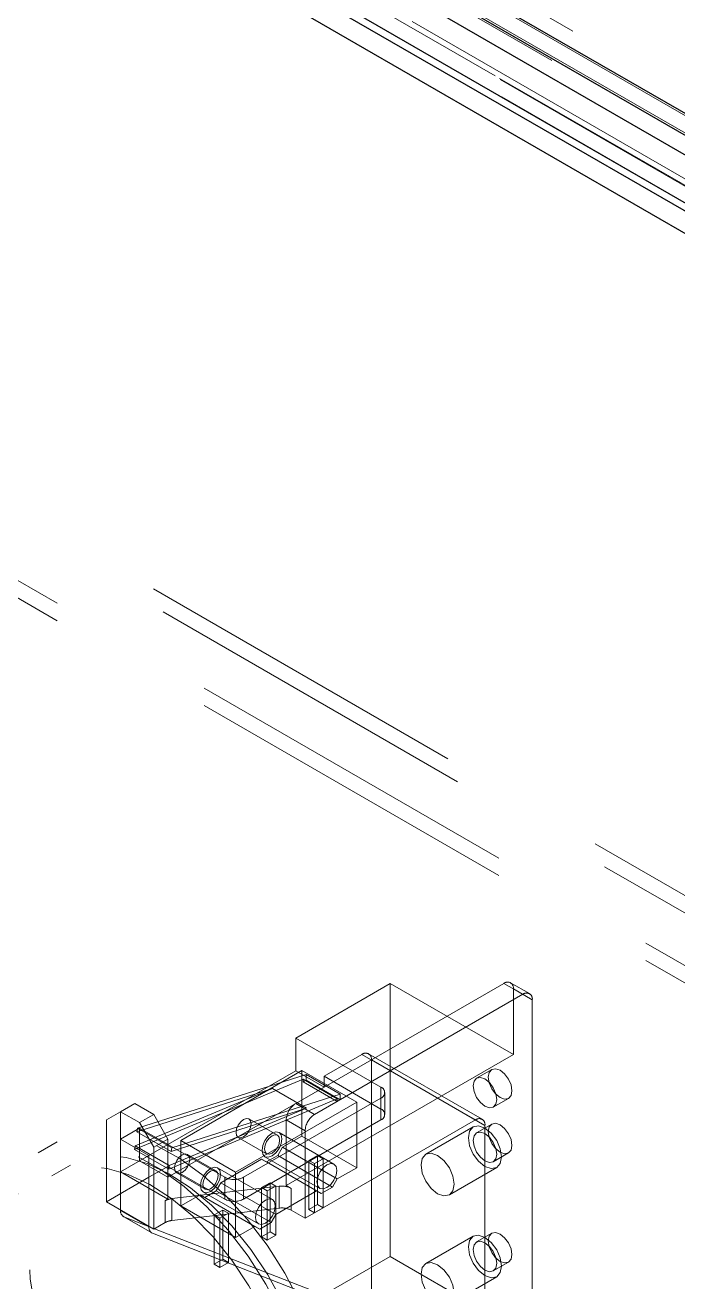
# Model space of a CAD drawing. Header units: millimetres. Extents: x 108 to 5832, y 144 to 4056.
# Drawn here: x 4551.8 to 4600.6, y 3191.5 to 3285.4 of the extents above; entities that cross this region are included whole.
import ezdxf

# ---------------------------------------------------------------- set-up
doc = ezdxf.new("R2010")
doc.units = ezdxf.units.MM
doc.header["$LTSCALE"] = 20
doc.linetypes.add('HIDDEN', pattern=[1.905, 1.27, -0.635])

msp = doc.modelspace()

# ---------------------------------------------------------------- linework, layer by layer
at = {"color": 7, "linetype": 'Continuous', "lineweight": 25}
for p, q in [((4053.467, 3594.996), (5217.365, 2923.092)), ((4053.467, 3593.363), (5217.365, 2921.459)), ((4300.955, 3444.82), (5212.995, 2918.31)), ((4665.221, 3232.856), (4492.687, 3332.458))]:
    msp.add_line(p, q, dxfattribs=at)
at = {"color": 1, "linetype": 'HIDDEN', "lineweight": 18}
for p, q in [((4054.957, 3593.972), (5218.421, 2922.319)), ((4054.957, 3592.666), (5218.421, 2921.013)), ((5218.138, 2920.849), (4054.957, 3592.339)), ((5219.694, 2923.053), (4065.281, 3589.481)), ((5219.694, 2921.747), (4065.281, 3588.175)), ((4059.341, 3586.216), (5213.754, 2919.788)), ((4059.383, 3586.124), (5213.795, 2919.696)), ((5213.895, 2919.706), (4059.483, 3586.134)), ((4059.483, 3584.828), (5213.895, 2918.399)), ((4363.463, 3357.563), (5280.156, 2828.368)), ((4364.17, 3355.849), (5280.156, 2827.061)), ((5280.156, 2823.142), (4364.17, 3351.929)), ((5280.156, 2821.835), (4363.463, 3351.031)), ((4668.756, 3234.897), (4496.222, 3334.499)), ((4587.616, 3213.792), (4572.06, 3204.811)), ((4579.131, 3213.791), (4572.06, 3209.709)), ((4579.131, 3213.791), (4588.323, 3208.484)), ((4579.131, 3213.791), (4579.131, 3193.377)), ((4589.03, 3212.975), (4587.616, 3213.792)), ((4589.53, 3213.025), (4588.116, 3213.841)), ((4573.474, 3203.995), (4589.03, 3212.975)), ((4588.323, 3213.383), (4589.737, 3212.567)), ((4588.323, 3208.484), (4588.323, 3213.383)), ((4589.737, 3212.567), (4589.737, 3188.071)), ((4578.424, 3206.035), (4572.06, 3209.709)), ((4572.06, 3207.259), (4572.06, 3209.709)), ((4588.323, 3208.484), (4571.352, 3198.687)), ((4577.009, 3208.484), (4574.181, 3206.851)), ((4577.009, 3208.484), (4585.495, 3203.585)), ((4585.995, 3203.635), (4577.509, 3208.533)), ((4577.716, 3190.112), (4577.716, 3208.076)), ((4586.202, 3203.177), (4577.716, 3208.076)), ((4572.06, 3207.259), (4560.392, 3200.524)), ((4563.468, 3202.055), (4572.519, 3207.28)), ((4574.181, 3206.034), (4572.06, 3207.259)), ((4572.519, 3207.28), (4576.62, 3204.912)), ((4572.519, 3207.28), (4572.519, 3202.381)), ((4586.708, 3207.362), (4585.577, 3206.709)), ((4572.625, 3206.638), (4560.03, 3201.379)), ((4560.251, 3202.974), (4572.837, 3206.974)), ((4572.625, 3206.443), (4572.625, 3206.638)), ((4572.625, 3206.638), (4575.171, 3205.168)), ((4572.837, 3206.565), (4572.625, 3206.443)), ((4572.625, 3206.443), (4575.171, 3204.974)), ((4572.837, 3206.974), (4575.383, 3205.504)), ((4572.837, 3206.974), (4572.837, 3206.565)), ((4572.837, 3206.565), (4575.383, 3205.096)), ((4574.181, 3206.034), (4574.181, 3206.851)), ((4578.424, 3204.402), (4574.181, 3206.851)), ((4560.059, 3201.638), (4570.32, 3205.923)), ((4570.32, 3205.923), (4560.204, 3202.708)), ((4574.181, 3206.034), (4562.514, 3199.299)), ((4575.171, 3205.168), (4562.575, 3199.909)), ((4562.796, 3201.504), (4575.383, 3205.504)), ((4568.17, 3199.3), (4578.423, 3205.219)), ((4572.866, 3204.453), (4570.32, 3205.923)), ((4575.171, 3204.974), (4575.171, 3205.168)), ((4575.383, 3205.504), (4575.383, 3205.096)), ((4578.423, 3205.219), (4578.423, 3203.585)), ((4578.424, 3204.402), (4578.424, 3206.035)), ((4578.716, 3203.994), (4578.716, 3205.627)), ((4586.827, 3204.543), (4587.958, 3205.197)), ((4560.039, 3204.811), (4558.978, 3204.199)), ((4558.978, 3204.199), (4560.039, 3204.811)), ((4561.453, 3203.995), (4560.039, 3204.811)), ((4562.604, 3200.169), (4572.866, 3204.453)), ((4572.866, 3204.453), (4562.75, 3201.238)), ((4567.569, 3199.687), (4576.62, 3204.912)), ((4572.06, 3204.811), (4573.474, 3203.995)), ((4575.383, 3205.096), (4575.171, 3204.974)), ((4576.62, 3204.912), (4576.62, 3200.013)), ((4558.978, 3204.199), (4557.917, 3203.586)), ((4557.917, 3203.586), (4558.978, 3204.199)), ((4557.917, 3203.586), (4557.917, 3197.462)), ((4558.978, 3204.199), (4560.392, 3203.382)), ((4558.978, 3204.199), (4558.978, 3199.708)), ((4560.392, 3203.382), (4561.453, 3203.995)), ((4561.453, 3201.545), (4560.392, 3203.382)), ((4561.453, 3203.995), (4562.514, 3202.158)), ((4568.17, 3197.666), (4578.423, 3203.585)), ((4570.692, 3202.441), (4568.57, 3203.665)), ((4572.767, 3202.77), (4571.352, 3203.586)), ((4571.352, 3198.687), (4571.352, 3203.586)), ((4585.495, 3203.585), (4572.767, 3196.238)), ((4586.708, 3203.279), (4585.577, 3202.626)), ((4560.392, 3202.973), (4558.978, 3202.157)), ((4560.204, 3202.708), (4560.251, 3202.974)), ((4560.204, 3202.708), (4562.75, 3201.238)), ((4560.251, 3202.974), (4562.796, 3201.504)), ((4560.392, 3202.973), (4566.756, 3199.3)), ((4560.392, 3200.524), (4560.392, 3202.973)), ((4574.918, 3200.29), (4570.817, 3202.657)), ((4572.519, 3202.381), (4571.07, 3201.544)), ((4572.519, 3202.381), (4576.62, 3200.013)), ((4572.767, 3196.238), (4572.767, 3202.77)), ((4585.327, 3203.059), (4581.791, 3201.018)), ((4586.202, 3186.03), (4586.202, 3203.177)), ((4554.246, 3201.946), (4552.832, 3201.129)), ((4561.099, 3200.932), (4558.978, 3202.157)), ((4560.03, 3201.379), (4560.059, 3201.638)), ((4560.059, 3201.638), (4562.604, 3200.169)), ((4562.514, 3202.158), (4561.453, 3201.545)), ((4561.453, 3201.545), (4561.453, 3195.421)), ((4562.514, 3202.158), (4562.514, 3197.667)), ((4562.75, 3201.238), (4562.796, 3201.504)), ((4563.468, 3202.055), (4567.569, 3199.687)), ((4563.468, 3197.156), (4563.468, 3202.055)), ((4567.77, 3202.28), (4569.892, 3201.055)), ((4571.07, 3201.544), (4570.716, 3200.931)), ((4575.171, 3199.176), (4571.07, 3201.544)), ((4558.978, 3199.708), (4561.099, 3200.932)), ((4560.03, 3201.379), (4562.575, 3199.909)), ((4560.392, 3200.524), (4562.514, 3199.299)), ((4561.099, 3200.932), (4561.099, 3199.299)), ((4566.096, 3199.788), (4563.974, 3201.012)), ((4569.514, 3200.646), (4566.473, 3198.89)), ((4573.615, 3198.278), (4569.514, 3200.646)), ((4569.868, 3200.442), (4569.514, 3200.646)), ((4569.767, 3200.839), (4573.868, 3198.471)), ((4570.716, 3200.931), (4569.868, 3200.442)), ((4574.817, 3198.564), (4570.716, 3200.931)), ((4573.049, 3200.564), (4573.686, 3200.931)), ((4573.049, 3196.89), (4573.049, 3200.564)), ((4573.049, 3200.564), (4573.474, 3200.319)), ((4573.474, 3200.319), (4574.11, 3200.687)), ((4573.686, 3200.931), (4573.686, 3197.257)), ((4573.686, 3200.931), (4574.11, 3200.687)), ((4574.11, 3200.687), (4574.11, 3197.012)), ((4586.827, 3200.461), (4587.958, 3201.114)), ((4555.246, 3200.214), (4553.832, 3199.397)), ((4562.514, 3197.667), (4558.978, 3199.708)), ((4558.978, 3199.708), (4558.978, 3196.822)), ((4562.514, 3200.116), (4561.099, 3199.299)), ((4562.514, 3200.116), (4566.756, 3197.666)), ((4562.575, 3199.909), (4562.604, 3200.169)), ((4563.174, 3199.626), (4565.296, 3198.402)), ((4570.322, 3197.636), (4566.221, 3200.004)), ((4567.569, 3194.788), (4567.569, 3199.687)), ((4573.969, 3198.074), (4569.868, 3200.442)), ((4573.474, 3196.645), (4573.474, 3200.319)), ((4576.62, 3200.013), (4575.171, 3199.176)), ((4583.541, 3197.987), (4587.077, 3200.028)), ((4561.099, 3199.299), (4557.917, 3197.462)), ((4561.099, 3195.597), (4561.099, 3199.299)), ((4562.811, 3197.701), (4570.828, 3198.627)), ((4566.473, 3198.89), (4566.12, 3198.278)), ((4570.575, 3196.523), (4566.473, 3198.89)), ((4566.756, 3199.3), (4566.756, 3197.666)), ((4568.17, 3197.666), (4568.17, 3199.3)), ((4569.514, 3198.523), (4570.15, 3198.89)), ((4569.938, 3198.278), (4570.575, 3198.645)), ((4570.15, 3198.89), (4570.15, 3195.216)), ((4570.15, 3198.89), (4570.575, 3198.645)), ((4570.575, 3198.645), (4570.575, 3194.971)), ((4570.828, 3196.993), (4570.828, 3198.627)), ((4571.352, 3198.687), (4571.731, 3198.469)), ((4575.171, 3199.176), (4574.817, 3198.564)), ((4562.3, 3197.543), (4562.514, 3197.667)), ((4562.811, 3197.701), (4562.811, 3196.068)), ((4564.918, 3197.992), (4563.468, 3197.156)), ((4569.019, 3195.625), (4564.918, 3197.992)), ((4565.271, 3197.788), (4564.918, 3197.992)), ((4565.171, 3198.185), (4569.272, 3195.818)), ((4566.12, 3198.278), (4565.271, 3197.788)), ((4569.373, 3195.421), (4565.271, 3197.788)), ((4570.221, 3195.91), (4566.12, 3198.278)), ((4569.514, 3194.849), (4569.514, 3198.523)), ((4569.514, 3198.523), (4569.938, 3198.278)), ((4569.938, 3194.604), (4569.938, 3198.278)), ((4573.615, 3198.278), (4570.575, 3196.523)), ((4571.731, 3198.469), (4571.731, 3196.836)), ((4573.969, 3198.074), (4573.615, 3198.278)), ((4574.817, 3198.564), (4573.969, 3198.074)), ((4557.917, 3197.462), (4561.453, 3195.421)), ((4558.978, 3196.822), (4561.099, 3195.597)), ((4562.3, 3195.91), (4562.3, 3197.543)), ((4570.828, 3196.993), (4562.811, 3196.068)), ((4563.468, 3197.156), (4567.569, 3194.788)), ((4565.978, 3196.482), (4566.615, 3196.849)), ((4566.615, 3196.849), (4566.615, 3193.175)), ((4566.615, 3196.849), (4567.039, 3196.604)), ((4572.767, 3196.238), (4571.731, 3196.836)), ((4573.686, 3197.257), (4573.049, 3196.89)), ((4573.049, 3196.89), (4573.474, 3196.645)), ((4574.11, 3197.012), (4573.474, 3196.645)), ((4573.686, 3197.257), (4574.11, 3197.012)), ((4559.185, 3196.364), (4561.307, 3195.139)), ((4561.352, 3195.118), (4559.231, 3196.342)), ((4573.949, 3190.577), (4559.231, 3196.342)), ((4562.3, 3195.91), (4561.453, 3195.421)), ((4565.978, 3192.808), (4565.978, 3196.482)), ((4565.978, 3196.482), (4566.403, 3196.237)), ((4566.403, 3196.237), (4567.039, 3196.604)), ((4566.403, 3192.563), (4566.403, 3196.237)), ((4567.039, 3196.604), (4567.039, 3192.93)), ((4570.221, 3195.91), (4569.373, 3195.421)), ((4570.575, 3196.523), (4570.221, 3195.91)), ((4576.071, 3189.353), (4561.352, 3195.118)), ((4569.019, 3195.625), (4567.569, 3194.788)), ((4569.373, 3195.421), (4569.019, 3195.625)), ((4570.15, 3195.216), (4569.514, 3194.849)), ((4569.514, 3194.849), (4569.938, 3194.604)), ((4570.575, 3194.971), (4569.938, 3194.604)), ((4570.15, 3195.216), (4570.575, 3194.971)), ((4585.327, 3194.893), (4581.791, 3192.852)), ((4586.708, 3195.114), (4585.577, 3194.461)), ((4566.615, 3193.175), (4565.978, 3192.808)), ((4566.615, 3193.175), (4567.039, 3192.93)), ((4579.131, 3193.377), (4574.404, 3190.649)), ((4579.131, 3193.377), (4589.03, 3187.662)), ((4586.827, 3192.295), (4587.958, 3192.948)), ((4565.978, 3192.808), (4566.403, 3192.563)), ((4567.039, 3192.93), (4566.403, 3192.563)), ((4583.541, 3189.821), (4587.077, 3191.862))]:
    msp.add_line(p, q, dxfattribs=at)
at = {"color": 8, "linetype": 'Continuous', "lineweight": 25}
for p, q in [((4300.948, 3449.026), (5217.007, 2920.196)), ((4300.955, 3445.429), (5212.623, 2919.134))]:
    msp.add_line(p, q, dxfattribs=at)
at = {"color": 1, "linetype": 'HIDDEN', "lineweight": 18, "flags": 128}
for points in [[(4588.217, 3205.769), (4588.15, 3206.198), (4587.958, 3206.64), (4587.671, 3207.027), (4587.333, 3207.3), (4586.995, 3207.417), (4586.708, 3207.362), (4586.516, 3207.141), (4586.449, 3206.789), (4586.516, 3206.36), (4586.708, 3205.918), (4586.995, 3205.531), (4587.333, 3205.258), (4587.671, 3205.141), (4587.958, 3205.197), (4588.15, 3205.417), (4588.217, 3205.769)], [(4587.086, 3205.116), (4587.018, 3205.545), (4586.827, 3205.987), (4586.54, 3206.374), (4586.202, 3206.647), (4585.863, 3206.764), (4585.577, 3206.709), (4585.385, 3206.488), (4585.318, 3206.136), (4585.385, 3205.707), (4585.577, 3205.265), (4585.863, 3204.878), (4586.202, 3204.605), (4586.54, 3204.488), (4586.827, 3204.543), (4587.018, 3204.764), (4587.086, 3205.116)], [(4567.605, 3202.646), (4567.648, 3202.921), (4567.77, 3203.204), (4567.954, 3203.451), (4568.17, 3203.626), (4568.387, 3203.701), (4568.57, 3203.665), (4568.693, 3203.524), (4568.736, 3203.299), (4568.693, 3203.024), (4568.57, 3202.742), (4568.387, 3202.494), (4568.17, 3202.319), (4567.954, 3202.244), (4567.77, 3202.28), (4567.648, 3202.421), (4567.605, 3202.646)], [(4588.217, 3201.686), (4588.15, 3202.116), (4587.958, 3202.557), (4587.671, 3202.944), (4587.333, 3203.217), (4586.995, 3203.335), (4586.708, 3203.279), (4586.516, 3203.058), (4586.449, 3202.707), (4586.516, 3202.277), (4586.708, 3201.835), (4586.995, 3201.449), (4587.333, 3201.176), (4587.671, 3201.058), (4587.958, 3201.114), (4588.15, 3201.334), (4588.217, 3201.686)], [(4574.748, 3181.048), (4574.525, 3183.187), (4574.051, 3185.412), (4573.336, 3187.675), (4572.395, 3189.929), (4571.249, 3192.125), (4569.921, 3194.217), (4568.44, 3196.16), (4566.838, 3197.912), (4565.149, 3199.436), (4563.408, 3200.7), (4561.654, 3201.677), (4559.922, 3202.345), (4558.251, 3202.692), (4556.676, 3202.708), (4555.23, 3202.395), (4553.944, 3201.758), (4552.845, 3200.812), (4551.958, 3199.576), (4551.301, 3198.076), (4550.887, 3196.346), (4550.726, 3194.42), (4550.822, 3192.342), (4551.171, 3190.154), (4551.768, 3187.904), (4552.598, 3185.639), (4553.644, 3183.408), (4554.885, 3181.259), (4556.292, 3179.236), (4557.838, 3177.384), (4559.488, 3175.741), (4561.207, 3174.343), (4562.96, 3173.22), (4564.707, 3172.395), (4566.413, 3171.886), (4568.041, 3171.704), (4569.556, 3171.853), (4570.925, 3172.329), (4572.121, 3173.123), (4573.116, 3174.217), (4573.891, 3175.589), (4574.428, 3177.208), (4574.715, 3179.041), (4574.748, 3181.048)], [(4569.549, 3201.319), (4569.606, 3201.68), (4569.767, 3202.051), (4570.008, 3202.376), (4570.292, 3202.605), (4570.576, 3202.704), (4570.817, 3202.657), (4570.978, 3202.472), (4571.034, 3202.177), (4570.978, 3201.816), (4570.817, 3201.445), (4570.576, 3201.12), (4570.292, 3200.891), (4570.008, 3200.792), (4569.767, 3200.839), (4569.606, 3201.024), (4569.549, 3201.319)], [(4570.857, 3202.075), (4570.814, 3202.3), (4570.692, 3202.441), (4570.508, 3202.476), (4570.292, 3202.401), (4570.075, 3202.226), (4569.892, 3201.979), (4569.769, 3201.696), (4569.726, 3201.421), (4569.769, 3201.196), (4569.892, 3201.055), (4570.075, 3201.019), (4570.292, 3201.095), (4570.508, 3201.269), (4570.692, 3201.517), (4570.814, 3201.8), (4570.857, 3202.075)], [(4587.439, 3200.829), (4587.345, 3201.43), (4587.077, 3202.049), (4586.675, 3202.59), (4586.202, 3202.972), (4585.728, 3203.137), (4585.327, 3203.059), (4585.058, 3202.75), (4584.964, 3202.258), (4585.058, 3201.656), (4585.327, 3201.038), (4585.728, 3200.497), (4586.202, 3200.114), (4586.675, 3199.95), (4587.077, 3200.028), (4587.345, 3200.337), (4587.439, 3200.829)], [(4587.086, 3201.033), (4587.018, 3201.462), (4586.827, 3201.904), (4586.54, 3202.291), (4586.202, 3202.564), (4585.863, 3202.682), (4585.577, 3202.626), (4585.385, 3202.405), (4585.318, 3202.053), (4585.385, 3201.624), (4585.577, 3201.182), (4585.863, 3200.796), (4586.202, 3200.523), (4586.54, 3200.405), (4586.827, 3200.461), (4587.018, 3200.681), (4587.086, 3201.033)], [(4573.334, 3180.232), (4573.111, 3182.371), (4572.637, 3184.595), (4571.922, 3186.859), (4570.981, 3189.113), (4569.834, 3191.309), (4568.507, 3193.401), (4567.026, 3195.343), (4565.424, 3197.095), (4563.735, 3198.62), (4561.994, 3199.884), (4560.24, 3200.86), (4558.508, 3201.529), (4556.837, 3201.875), (4555.262, 3201.892), (4553.815, 3201.579), (4552.53, 3200.942), (4551.431, 3199.996), (4550.544, 3198.759), (4549.886, 3197.26), (4549.473, 3195.529), (4549.312, 3193.604), (4549.408, 3191.525), (4549.757, 3189.338), (4550.353, 3187.087), (4551.184, 3184.823), (4552.23, 3182.592), (4553.47, 3180.442), (4554.878, 3178.42), (4556.424, 3176.567), (4558.074, 3174.925), (4559.793, 3173.527), (4561.546, 3172.404), (4563.293, 3171.579), (4564.999, 3171.07), (4566.627, 3170.888), (4568.142, 3171.036), (4569.511, 3171.513), (4570.707, 3172.306), (4571.702, 3173.401), (4572.476, 3174.772), (4573.013, 3176.392), (4573.301, 3178.224), (4573.334, 3180.232)], [(4573.336, 3181.775), (4573.124, 3183.756), (4572.669, 3185.819), (4571.981, 3187.915), (4571.076, 3189.994), (4569.976, 3192.009), (4568.707, 3193.911), (4567.298, 3195.657), (4565.782, 3197.205), (4564.196, 3198.519), (4562.575, 3199.568), (4560.958, 3200.328), (4559.383, 3200.78), (4557.887, 3200.915), (4556.504, 3200.729), (4555.268, 3200.227), (4554.208, 3199.419), (4553.347, 3198.326), (4552.707, 3196.972), (4552.301, 3195.39), (4552.141, 3193.617), (4552.229, 3191.693), (4552.564, 3189.665), (4553.138, 3187.58), (4553.936, 3185.486), (4554.941, 3183.433), (4556.129, 3181.469), (4557.472, 3179.64), (4558.939, 3177.988), (4560.495, 3176.553), (4562.103, 3175.368), (4563.727, 3174.461), (4565.328, 3173.853), (4566.868, 3173.558), (4568.311, 3173.584), (4569.624, 3173.929), (4570.776, 3174.586), (4571.739, 3175.539), (4572.492, 3176.766), (4573.016, 3178.238), (4573.3, 3179.921), (4573.336, 3181.775)], [(4563.009, 3199.993), (4563.052, 3200.268), (4563.174, 3200.55), (4563.358, 3200.798), (4563.574, 3200.973), (4563.791, 3201.048), (4563.974, 3201.012), (4564.097, 3200.871), (4564.14, 3200.646), (4564.097, 3200.371), (4563.974, 3200.088), (4563.791, 3199.841), (4563.574, 3199.666), (4563.358, 3199.591), (4563.174, 3199.626), (4563.052, 3199.768), (4563.009, 3199.993)], [(4583.904, 3198.788), (4583.809, 3199.389), (4583.541, 3200.008), (4583.14, 3200.549), (4582.666, 3200.931), (4582.193, 3201.096), (4581.791, 3201.018), (4581.523, 3200.709), (4581.429, 3200.217), (4581.523, 3199.615), (4581.791, 3198.997), (4582.193, 3198.456), (4582.666, 3198.073), (4583.14, 3197.909), (4583.541, 3197.987), (4583.809, 3198.295), (4583.904, 3198.788)], [(4571.922, 3180.958), (4571.71, 3182.94), (4571.254, 3185.003), (4570.566, 3187.098), (4569.662, 3189.178), (4568.562, 3191.192), (4567.293, 3193.095), (4565.884, 3194.84), (4564.368, 3196.388), (4562.781, 3197.702), (4561.161, 3198.751), (4559.544, 3199.511), (4557.969, 3199.964), (4556.472, 3200.099), (4555.09, 3199.913), (4553.854, 3199.41), (4552.793, 3198.603), (4551.933, 3197.509), (4551.292, 3196.156), (4550.887, 3194.574), (4550.727, 3192.8), (4550.815, 3190.877), (4551.15, 3188.849), (4551.723, 3186.764), (4552.522, 3184.67), (4553.527, 3182.617), (4554.715, 3180.653), (4556.058, 3178.823), (4557.525, 3177.172), (4559.08, 3175.736), (4560.689, 3174.551), (4562.313, 3173.644), (4563.913, 3173.036), (4565.453, 3172.742), (4566.897, 3172.767), (4568.21, 3173.113), (4569.362, 3173.769), (4570.325, 3174.723), (4571.078, 3175.95), (4571.602, 3177.422), (4571.886, 3179.104), (4571.922, 3180.958)], [(4564.953, 3198.666), (4565.01, 3199.027), (4565.171, 3199.398), (4565.411, 3199.723), (4565.696, 3199.952), (4565.98, 3200.051), (4566.221, 3200.004), (4566.382, 3199.819), (4566.438, 3199.523), (4566.382, 3199.163), (4566.221, 3198.791), (4565.98, 3198.467), (4565.696, 3198.237), (4565.411, 3198.139), (4565.171, 3198.185), (4565.01, 3198.371), (4564.953, 3198.666)], [(4566.261, 3199.421), (4566.218, 3199.646), (4566.096, 3199.788), (4565.912, 3199.823), (4565.696, 3199.748), (4565.479, 3199.573), (4565.296, 3199.326), (4565.173, 3199.043), (4565.13, 3198.768), (4565.173, 3198.543), (4565.296, 3198.402), (4565.479, 3198.366), (4565.696, 3198.441), (4565.912, 3198.616), (4566.096, 3198.864), (4566.218, 3199.146), (4566.261, 3199.421)], [(4573.651, 3198.952), (4573.707, 3199.313), (4573.868, 3199.684), (4574.109, 3200.009), (4574.393, 3200.238), (4574.677, 3200.337), (4574.918, 3200.29), (4575.079, 3200.104), (4575.135, 3199.809), (4575.079, 3199.448), (4574.918, 3199.077), (4574.677, 3198.752), (4574.393, 3198.523), (4574.109, 3198.424), (4573.868, 3198.471), (4573.707, 3198.656), (4573.651, 3198.952)], [(4569.054, 3196.298), (4569.111, 3196.659), (4569.272, 3197.03), (4569.513, 3197.355), (4569.797, 3197.584), (4570.081, 3197.683), (4570.322, 3197.636), (4570.483, 3197.451), (4570.539, 3197.156), (4570.483, 3196.795), (4570.322, 3196.424), (4570.081, 3196.099), (4569.797, 3195.87), (4569.513, 3195.771), (4569.272, 3195.818), (4569.111, 3196.003), (4569.054, 3196.298)], [(4587.439, 3192.664), (4587.345, 3193.265), (4587.077, 3193.883), (4586.675, 3194.425), (4586.202, 3194.807), (4585.728, 3194.971), (4585.327, 3194.893), (4585.058, 3194.585), (4584.964, 3194.092), (4585.058, 3193.491), (4585.327, 3192.873), (4585.728, 3192.331), (4586.202, 3191.949), (4586.675, 3191.784), (4587.077, 3191.862), (4587.345, 3192.171), (4587.439, 3192.664)], [(4588.217, 3193.521), (4588.15, 3193.95), (4587.958, 3194.392), (4587.671, 3194.779), (4587.333, 3195.052), (4586.995, 3195.169), (4586.708, 3195.114), (4586.516, 3194.893), (4586.449, 3194.541), (4586.516, 3194.112), (4586.708, 3193.67), (4586.995, 3193.283), (4587.333, 3193.01), (4587.671, 3192.893), (4587.958, 3192.948), (4588.15, 3193.169), (4588.217, 3193.521)], [(4587.086, 3192.868), (4587.018, 3193.297), (4586.827, 3193.739), (4586.54, 3194.126), (4586.202, 3194.399), (4585.863, 3194.516), (4585.577, 3194.46), (4585.385, 3194.24), (4585.318, 3193.888), (4585.385, 3193.459), (4585.577, 3193.017), (4585.863, 3192.63), (4586.202, 3192.357), (4586.54, 3192.24), (4586.827, 3192.295), (4587.018, 3192.516), (4587.086, 3192.868)], [(4583.904, 3190.622), (4583.809, 3191.224), (4583.541, 3191.842), (4583.14, 3192.384), (4582.666, 3192.766), (4582.193, 3192.93), (4581.791, 3192.852), (4581.523, 3192.544), (4581.429, 3192.051), (4581.523, 3191.45), (4581.791, 3190.832), (4582.193, 3190.29), (4582.666, 3189.908), (4583.14, 3189.743), (4583.541, 3189.821), (4583.809, 3190.13), (4583.904, 3190.622)]]:
    msp.add_lwpolyline(points, dxfattribs=at)
at = {"color": 1, "linetype": 'HIDDEN', "lineweight": 18}
for centre, radius, start, end in [((4587.892, 3213.453), 0.437, 350.78829, 129.198), ((4589.306, 3212.637), 0.437, 350.78829, 129.198), ((4577.285, 3208.145), 0.437, 350.78871, 129.20941), ((4578.269, 3205.627), 0.437, 290.77563, 69.21845), ((4572.888, 3203.516), 1.537, 122.60926, 177.39173), ((4578.269, 3203.994), 0.437, 290.77563, 69.21845), ((4574.302, 3202.7), 1.537, 122.60926, 177.39173), ((4585.771, 3203.247), 0.437, 350.78871, 129.20941), ((4567.463, 3200.664), 1.537, 242.60892, 297.39403), ((4571.03, 3197.123), 1.517, 62.4958, 97.67261), ((4562.943, 3196.366), 1.342, 95.67031, 118.66446), ((4567.463, 3199.031), 1.537, 242.60892, 297.39403), ((4559.451, 3196.765), 0.477, 173.11076, 242.4286), ((4571.03, 3195.49), 1.517, 62.4958, 97.67261), ((4562.943, 3194.733), 1.342, 95.67031, 118.66446), ((4561.573, 3195.54), 0.477, 173.11076, 242.4286)]:
    msp.add_arc(centre, radius, start, end, dxfattribs=at)

doc.saveas('drawing.dxf')
